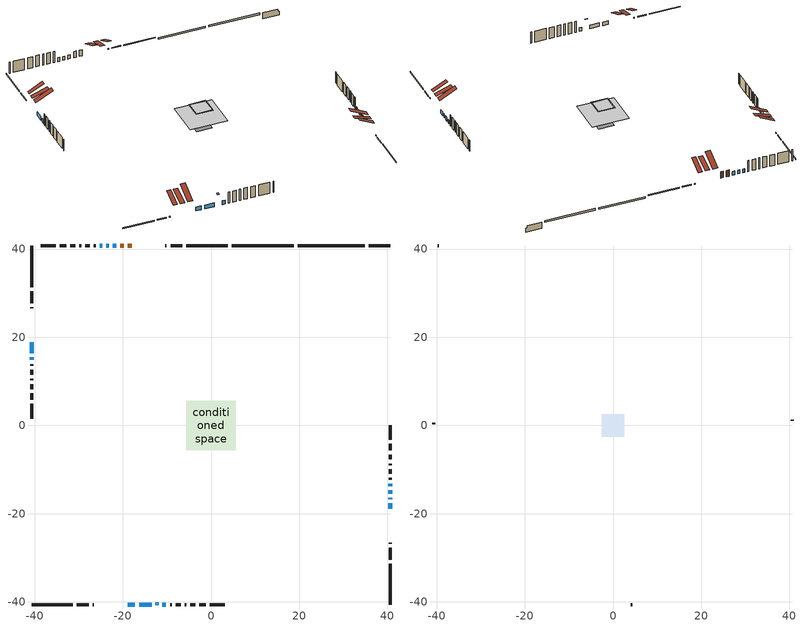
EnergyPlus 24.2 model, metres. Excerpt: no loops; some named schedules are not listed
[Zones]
conditioned space
 floor adiabatic (Floor3 construction): -3.57,-3.57 -3.57,3.57 3.57,3.57 3.57,-3.57 z0.61
 floor adiabatic (AdiabaticFloorConstruction): -5.56,-5.56 -5.56,5.56 5.56,5.56 5.56,-5.56 z1.83
 floor foundation (Slab1 construction): -2.32,-2.32 -2.32,2.32 2.32,2.32 2.32,-2.32 z-1.68
 floor foundation (Slab2 construction): -2.57,-2.57 -2.57,2.57 2.57,2.57 2.57,-2.57 z0
 floor foundation (Slab2 construction 1): -2.47,-2.47 -2.47,2.47 2.47,2.47 2.47,-2.47 z0
 wall outside (RimJoist1 construction): 3.77,40.69 -5.61,40.69 / -40.69,-40.69 -31.32,-40.69 / -40.69,40.69 -40.69,31.32 / 40.69,-40.69 40.69,-31.32 z0.61:0.91
 wall outside (RimJoist3 construction): -6.53,40.69 -9.16,40.69 / -30.39,-40.69 -27.76,-40.69 / -40.69,30.39 -40.69,27.76 / 40.69,-30.39 40.69,-27.76 z0.61:0.91
 wall outside (RimJoist4 construction): -10.09,40.69 -10.32,40.69 / -26.83,-40.69 -26.6,-40.69 / -40.69,26.83 -40.69,26.6 / 40.69,-26.83 40.69,-26.6 z0.61:0.91
 wall outside (AdiabaticWallConstruction 1): -18.02,40.69 -18.83,40.69 / -19.76,40.69 -20.57,40.69 z0.61:2.64
 wall outside (AdiabaticWallConstruction): 40.69,-18.91 40.69,-17.63 / -18.91,-40.69 -17.23,-40.69 / -16.31,-40.69 -13.45,-40.69 / 40.69,-16.71 40.69,-16.43 / -21.49,40.69 -22.31,40.69 / -11.03,-40.69 -10.22,-40.69 / 40.69,-15.5 40.69,-14.74 / 40.69,-13.81 40.69,-13.25 / -40.69,18.91 -40.69,16.41 / -40.69,15.48 -40.69,14.86 / -23.24,40.69 -23.74,40.69 / -24.66,40.69 -25.21,40.69 z0.61:1.83
 wall outside (Wall1 construction): -26.14,40.69 -26.56,40.69 / -9.29,-40.69 -8.86,-40.69 / -40.69,13.94 -40.69,13.51 / 40.69,-12.32 40.69,-11.89 z0.61:4.27
 wall outside (Wall2 construction): -27.49,40.69 -28.52,40.69 / -7.94,-40.69 -6.9,-40.69 / -40.69,12.58 -40.69,11.55 / 40.69,-10.97 40.69,-9.93 z0.61:4.27
 wall outside (Wall3 construction): -29.45,40.69 -29.82,40.69 / -5.97,-40.69 -5.6,-40.69 / -40.69,10.62 -40.69,10.25 / 40.69,-9 40.69,-8.63 z0.61:4.27
 wall outside (Wall4 construction): -30.75,40.69 -31.86,40.69 / -4.67,-40.69 -3.56,-40.69 / -40.69,9.32 -40.69,8.21 / 40.69,-7.7 40.69,-6.59 z0.61:4.27
 wall outside (Wall5 construction): -32.79,40.69 -34.27,40.69 / -2.63,-40.69 -1.16,-40.69 / -40.69,7.28 -40.69,5.81 / 40.69,-5.66 40.69,-4.19 z0.61:4.27
 wall outside (Wall6 construction): -35.2,40.69 -38.56,40.69 / -0.23,-40.69 3.14,-40.69 / -40.69,4.88 -40.69,1.51 / 40.69,-3.26 40.69,0.11 z0.61:4.27
 wall foundation (FoundationWall1 construction): 35.82,40.69,-1.68 35.82,40.69,0.3 40.21,40.69,0.3 40.21,40.69,-0.4 40.69,40.69,-0.4 40.69,40.69,-1.68
 wall foundation (FoundationWall2 construction): 34.89,40.69 19.65,40.69 z0:0.61
 wall foundation (FoundationWall3 construction): 18.72,40.69 4.7,40.69 z0:0.46
 window (WindowConstruction): 40.69,-18.91 40.69,-17.64 z0.61:1.83
 window (WindowConstruction 9): -18.91,-40.69 -17.23,-40.69 z0.61:1.83
 window (WindowConstruction 10): -16.31,-40.69 -13.45,-40.69 z0.61:1.83
 window (WindowConstruction 11): 40.69,-16.71 40.69,-16.43 z0.61:1.83
 window (WindowConstruction 1): -21.5,40.69 -22.31,40.69 z0.61:1.83
 window (WindowConstruction 2): -11.03,-40.69 -10.22,-40.69 z0.61:1.83
 window (WindowConstruction 3): 40.69,-15.5 40.69,-14.74 z0.61:1.83
 window (WindowConstruction 4): 40.69,-13.81 40.69,-13.25 z0.61:1.83
 window (WindowConstruction 5): -40.69,18.91 -40.69,16.41 z0.61:1.83
 window (WindowConstruction 6): -40.69,15.48 -40.69,14.86 z0.61:1.83
 window (WindowConstruction 7): -23.24,40.69 -23.74,40.69 z0.61:1.83
 window (WindowConstruction 8): -24.66,40.69 -25.21,40.69 z0.61:1.83
 door (Door): -18.02,40.69 -18.83,40.69 z0.61:2.64
 door (Door 1): -19.76,40.69 -20.57,40.69 z0.61:2.64
 ceiling adiabatic (AdiabaticFloorConstruction): 5.56,-5.56 5.56,5.56 -5.56,5.56 -5.56,-5.56 z1.83
 roof outside (Roof3 construction): -17.09,40.69,4.27 -17.09,35.49,6.87 -15.63,35.49,6.87 -15.63,40.69,4.27; -19.84,-40.69,4.27 -19.84,-35.49,6.87 -21.29,-35.49,6.87 -21.29,-40.69,4.27; -40.69,19.84,4.27 -35.49,19.84,6.87 -35.49,21.29,6.87 -40.69,21.29,4.27; 40.69,-19.84,4.27 35.49,-19.84,6.87 35.49,-21.29,6.87 40.69,-21.29,4.27
 roof outside (AdiabaticRoofConstruction): -11.96,-40.7,4.27 -11.96,-40.19,4.52 -12.52,-40.19,4.52 -12.52,-40.7,4.27
 skylight (SkylightConstruction): -11.96,-40.69,4.27 -11.96,-40.19,4.52 -12.52,-40.19,4.52 -12.52,-40.69,4.27
attic - vented
 floor to conditioned space (Floor1 construction Reversed): -2.32,-2.32 -2.32,2.32 2.32,2.32 2.32,-2.32 z4.27
 floor to conditioned space (Floor2 construction Reversed): -2.54,-2.54 -2.54,2.54 2.54,2.54 2.54,-2.54 z4.27
 wall outside (Wall7 construction): -39.49,40.69 -39.76,40.69 / 4.07,-40.69 4.34,-40.69 / -40.69,0.58 -40.69,0.31 / 40.69,1.04 40.69,1.31 z0.61:4.27
 roof outside (Roof1 construction): -12.47,40.69,4.27 -12.47,36.31,6.46 -11.25,36.31,6.46 -11.25,40.69,4.27; -24.45,-40.69,4.27 -24.45,-36.31,6.46 -25.68,-36.31,6.46 -25.68,-40.69,4.27; -40.69,24.45,4.27 -36.31,24.45,6.46 -36.31,25.68,6.46 -40.69,25.68,4.27; 40.69,-24.45,4.27 36.31,-24.45,6.46 36.31,-25.68,6.46 40.69,-25.68,4.27
 roof outside (Roof2 construction): -14.71,40.69,4.27 -14.71,35.75,5.91 -13.4,35.75,5.91 -13.4,40.69,4.27; -22.22,-40.69,4.27 -22.22,-35.75,5.91 -23.52,-35.75,5.91 -23.52,-40.69,4.27; -40.69,22.22,4.27 -35.75,22.22,5.91 -35.75,23.52,5.91 -40.69,23.52,4.27; 40.69,-22.22,4.27 35.75,-22.22,5.91 35.75,-23.52,5.91 40.69,-23.52,4.27
[Building]
Building 1: Terrain=Suburbs
[Site:Location]
Swift Current_SK: Latitude {deg}=50.29; Longitude {deg}=-107.69; Time Zone {hr}=-6; Elevation {m}=817; Keep Site Location Information=Yes
[Site:GroundTemperature:Shallow]
0.0715302, -2.00391, -2.17012, -1.18522, 2.76862, 6.70403, 10.1158, 12.2771, 12.4607, 10.7029, 7.37809, 3.5634
[Site:WaterMainsTemperature]
Calculation Method=Schedule; Temperature Schedule=mains temperature schedule
[Material] Roughness=Rough; Thermal Absorptance=0.9
Name | Thickness {m} | Conductivity {W/m-K} | Density {kg/m3} | Specific Heat {J/kg-K} | Solar Absorptance | Visible Absorptance
asphalt or fiberglass shingles | 0.00635 | 0.162714 | 1121.4 | 1465.45 | 0.84 | 0.84
asphalt or fiberglass shingles 1 | 0.00635 | 0.162714 | 1121.4 | 1465.45 | 0.7 | 0.7
ceiling loosefill ins | 0.169333 | 0.0480833 | 16.02 | 1046.75 | 0.7 | 0.7
ceiling stud and cavity | 0.1397 | 0.158042 | 65.682 | 1177.47 | 0.7 | 0.7
ceiling stud and cavity 1 | 0.1397 | 0.161582 | 65.682 | 1177.47 | 0.7 | 0.7
concrete 4.0 in. | 0.1016 | 1.803125 | 2242.8 | 837.4 | 0.7 | 0.7
concrete 8.0 in. | 0.2032 | 1.803125 | 2242.8 | 837.4 | 0.7 | 0.7
door material | 0.04445 | 0.20624 | 512.64 | 1214.23 | 0.7 | 0.7
door material 1 | 0.04445 | 0.0451087 | 512.64 | 1214.23 | 0.7 | 0.7
exterior vertical ins | 0.00131534 | 0.029427 | 32.04 | 1214.23 | 0.7 | 0.7
exterior vertical ins 1 | 0.00108814 | 0.029427 | 32.04 | 1214.23 | 0.7 | 0.7
exterior vertical ins 2 | 0.0846675 | 0.029427 | 32.04 | 1214.23 | 0.7 | 0.7
floor covering | 0.0127 | 9.015625 | 54.468 | 1339.84 | 0.6 | 0.6
floor covering 1 | 0.0127 | 0.0433444 | 54.468 | 1339.84 | 0.6 | 0.6
floor rigid ins; roof rigid ins; wall rigid ins 1 | 0.512978 | 0.029427 | 32.04 | 1214.23 | 0.7 | 0.7
floor stud and cavity | 0.0889 | 0.220277 | 50.32683 | 1063.81 | 0.7 | 0.7
floor stud and cavity 1 | 0.1397 | 1.75129 | 37.0049 | 1207.88 | 0.7 | 0.7
furniture material conditioned space 1 | 0.1524 | 0.115458 | 640.8 | 1214.23 | 0.6 | 0.6
gypsum board | 0.0127 | 0.160291 | 801 | 837.4 | 0.6 | 0.6
gypsum board 1 | 0.0127 | 0.160291 | 801 | 837.4 | 0.7 | 0.7
osb sheathing 0.5 in. | 0.0127 | 0.115458 | 512.64 | 1214.23 | 0.7 | 0.7
osb sheathing 0.75 in. | 0.01905 | 0.115458 | 512.64 | 1214.23 | 0.7 | 0.7
osb sheathing 2.0 in. | 0.0508 | 0.115458 | 512.64 | 1214.23 | 0.7 | 0.7
rim joist rigid ins; wall rigid ins | 0.051816 | 0.029427 | 32.04 | 1214.23 | 0.7 | 0.7
rim joist stud and cavity | 0.0508 | 0.271007 | 50.32683 | 1063.81 | 0.6 | 0.6
rim joist stud and cavity 1 | 0.0508 | 0.0443451 | 125.044 | 1163.47 | 0.6 | 0.6
rim joist stud and cavity 2 | 0.0508 | 0.0501234 | 125.044 | 1163.47 | 0.6 | 0.6
roof stud and cavity | 0.2032 | 0.152621 | 78.34581 | 1123.46 | 0.7 | 0.7
roof stud and cavity 1 | 0.18415 | 1.78687 | 37.0049 | 1207.88 | 0.6 | 0.6
wall stud and cavity | 0.1397 | 1.13356 | 139.0536 | 1170.24 | 0.7 | 0.7
wall stud and cavity 1 | 0.1397 | 0.115318 | 139.0536 | 1170.24 | 0.7 | 0.7
wall stud and cavity 2 | 0.1397 | 1.11759 | 139.0536 | 1170.24 | 0.7 | 0.7
wall stud and cavity 3 | 0.1397 | 0.117365 | 139.0536 | 1170.24 | 0.7 | 0.7
wall stud and cavity 4 | 0.1397 | 0.139928 | 139.0536 | 1170.24 | 0.7 | 0.7
wall stud and cavity 5 | 0.1397 | 0.390845 | 139.0536 | 1170.24 | 0.7 | 0.7
wall stud and cavity 6 | 0.0889 | 6.1454 | 50.32683 | 1063.81 | 0.6 | 0.6
wall stud and cavity 7 | 0.0889 | 0.380278 | 52.3479 | 1209.89 | 0.7 | 0.7
wall stud and cavity 8 | 0.0889 | 0.391764 | 83.0341 | 1211.67 | 0.7 | 0.7
wood siding | 0.0254 | 0.102417 | 544.68 | 1172.36 | 0 | 0
wood siding 1 | 0.00254 | 0.102417 | 544.68 | 1172.36 | 0 | 0
wood siding 2; wood siding 3; wood siding 4 | 0.0254 | 0.102417 | 544.68 | 1172.36 | 0.7 | 0.7
[WindowMaterial:SimpleGlazingSystem]
Name | U-Factor {W/m2-K} | Solar Heat Gain Coefficient
SkylightMaterial | 2.28428 | 0.5621
WindowMaterial | 2.78052 | 0.67
WindowMaterial 1 | 2.94461 | 0.64
WindowMaterial 10 | 2.941204 | 0.65
WindowMaterial 11 | 5.15733 | 0.65
WindowMaterial 2 | 2.77257 | 0.64
WindowMaterial 3 | 2.77541 | 0.52
WindowMaterial 4 | 2.76746 | 0.49
WindowMaterial 5 | 2.89067 | 0.69
WindowMaterial 6 | 2.77143 | 0.5
WindowMaterial 7 | 2.76632 | 0.47
WindowMaterial 8 | 2.96448 | 0.62
WindowMaterial 9 | 2.91338 | 0.67
[Construction]
AdiabaticFloorConstruction: floor stud and cavity 1, floor rigid ins, osb sheathing 0.75 in., floor covering 1
AdiabaticRoofConstruction: asphalt or fiberglass shingles 1, roof rigid ins, osb sheathing 0.75 in., roof stud and cavity 1
AdiabaticWallConstruction: wood siding 3, wall rigid ins 1, wall stud and cavity 7, gypsum board
AdiabaticWallConstruction 1: wood siding 4, wall rigid ins 1, wall stud and cavity 7, gypsum board
Door: door material
Door 1: door material 1
Floor1 construction Reversed: gypsum board, ceiling stud and cavity, ceiling loosefill ins
Floor2 construction Reversed: gypsum board, ceiling stud and cavity 1, ceiling loosefill ins
Floor3 construction: floor stud and cavity, floor covering
FoundationWall1 construction; FoundationWall2 construction: concrete 8.0 in.
FoundationWall3 construction: concrete 8.0 in., gypsum board 1
furniture construction conditioned space 1: furniture material conditioned space 1
PartitionWallConstruction: gypsum board, wall stud and cavity 8, gypsum board
RimJoist1 construction: wood siding 2, rim joist stud and cavity
RimJoist3 construction: wood siding 2, rim joist rigid ins, osb sheathing 2.0 in., rim joist stud and cavity 1
RimJoist4 construction: wood siding 2, rim joist rigid ins, osb sheathing 2.0 in., rim joist stud and cavity 2
Roof1 construction; Roof2 construction: asphalt or fiberglass shingles
Roof3 construction: asphalt or fiberglass shingles, osb sheathing 0.75 in., roof stud and cavity, gypsum board
SkylightConstruction: SkylightMaterial
Slab1 construction; Slab2 construction; Slab2 construction 1: concrete 4.0 in.
Wall1 construction: wood siding, osb sheathing 0.5 in., wall stud and cavity, gypsum board
Wall2 construction: wood siding, osb sheathing 0.5 in., wall stud and cavity 1, gypsum board
Wall3 construction: wood siding, osb sheathing 0.5 in., wall stud and cavity 2, gypsum board
Wall4 construction: wood siding, osb sheathing 0.5 in., wall stud and cavity 3, gypsum board
Wall5 construction: wood siding, osb sheathing 0.5 in., wall stud and cavity 4, gypsum board
Wall6 construction: wood siding, wall rigid ins, osb sheathing 0.5 in., wall stud and cavity 5, gypsum board
Wall7 construction: wood siding 1, wall stud and cavity 6
WindowConstruction: WindowMaterial
WindowConstruction 1: WindowMaterial 1
WindowConstruction 10: WindowMaterial 10
WindowConstruction 11: WindowMaterial 11
WindowConstruction 2: WindowMaterial 2
WindowConstruction 3: WindowMaterial 3
WindowConstruction 4: WindowMaterial 4
WindowConstruction 5: WindowMaterial 5
WindowConstruction 6: WindowMaterial 6
WindowConstruction 7: WindowMaterial 7
WindowConstruction 8: WindowMaterial 8
WindowConstruction 9: WindowMaterial 9
[Zone] Multiplier=1; Part of Total Floor Area=Yes
Name | Volume {m3}
attic - vented | 20.7802
conditioned space | 380.6
[Space]
Name | Zone | Volume {m3}
attic - vented 1 | attic - vented | 20.7802
conditioned space 1 | conditioned space | 380.6
[ZoneInfiltration:EffectiveLeakageArea]
infil attic - vented 1: Zone or Space=attic - vented 1; Schedule=Always On Discrete; Effective Air Leakage Area {cm2}=1470.86; Stack Coefficient=0.000406671; Wind Coefficient=1.36252e-05
[ZoneMixing]
whole house fan mix: Zone or Space=attic - vented; Schedule=Always On Continuous; Design Flow Rate Calculation Method=Flow/Zone; Design Flow Rate {m3/s}=0; Source Zone or Space=conditioned space
[SurfaceProperty:ExposedFoundationPerimeter] Exposed Perimeter Calculation Method=TotalExposedPerimeter
Name | Total Exposed Perimeter {m}
Slab1 | 4.87701
Slab2 | 15.24
Slab2 1 | 14.021
[InternalMass] Zone or ZoneList=conditioned space; Space or SpaceList=conditioned space 1
Name | Construction | Surface Area {m2}
furniture mass conditioned space 1 | furniture construction conditioned space 1 | 98.8079
partition wall mass | PartitionWallConstruction | 196.1
[Lights]
interior lighting: Zone or ZoneList or Space or SpaceList=conditioned space 1; Schedule=interior lighting schedule; Design Level Calculation Method=LightingLevel; Lighting Level {W}=343.2; Return Air Fraction=0; Fraction Radiant=0.6; Fraction Visible=0.2; Fraction Replaceable=1
[People]
occupants: Zone or ZoneList or Space or SpaceList=conditioned space 1; Number of People Schedule=occupants schedule; Number of People Calculation Method=People; Number of People=3; Fraction Radiant=0.314171; Sensible Heat Fraction=0.56303; Activity Level Schedule=occupants activity schedule; Carbon Dioxide Generation Rate {m3/s-W}=0; Enable ASHRAE 55 Comfort Warnings=No; Mean Radiant Temperature Calculation Type=EnclosureAveraged
[ElectricEquipment] Zone or ZoneList or Space or SpaceList=conditioned space 1; Design Level Calculation Method=EquipmentLevel
Name | Schedule | Design Level {W} | Fraction Latent | Fraction Radiant | Fraction Lost
clothes dryer | clothes dryer schedule | 140.772 | 0.015 | 0.081 | 0.85
clothes washer | clothes washer schedule | 32.1985 | 0.03 | 0.162 | 0.7
cooking range | cooking range schedule | 215.147 | 0.08 | 0.432 | 0.2
dishwasher | dishwasher schedule | 66.8632 | 0.3 | 0.18 | 0.4
fridge | fridge schedule | 72.9452 | 0 | 0.6 | 0
mech vent house fan | mech vent house fan schedule | 0 | 0 | 0 | 1
mech vent house fan cfis | mech vent house fan cfis schedule | 0 | 0 | 0 | 0
misc plug loads | misc plug loads schedule | 494.7 | 0.045 | 0.513 | 0.1
whole house fan | Always On Discrete | 0 | 0 | 0 | 1
[OtherEquipment] Zone or ZoneList or Space or SpaceList=conditioned space 1; Design Level Calculation Method=EquipmentLevel
Name | Fuel Type | Schedule | Design Level {W} | Fraction Latent | Fraction Radiant | Fraction Lost
clothes dryer 1 | Electricity | clothes dryer schedule | 0 | 0.015 | 0.081 | 0.85
cooking range 1 | Electricity | cooking range schedule | 0 | 0.08 | 0.432 | 0.2
general water use latent | None | general water use schedule | 62.594 | 1 | 0 | 0
general water use sensible | None | general water use schedule | -61.6891 | 0 | 0.6 | 0
mech vent house fan latent load | None | Always On Discrete | 0 | 1 | 0 | 0
mech vent house fan sensible load | None | Always On Discrete | 0 | 0 | 0 | 0
water heater energy adjustment1 | NaturalGas | Always On Discrete | 0.01 | 0 | 0 | 1
[ZoneInfiltration:DesignFlowRate] Zone or ZoneList or Space or SpaceList=conditioned space 1; Schedule=Always On Discrete; Design Flow Rate Calculation Method=Flow/Zone; Design Flow Rate {m3/s}=0
infil flow; natural vent flow; whole house fan flow
[Foundation:Kiva] Initial Indoor Air Temperature {C}=21; Wall Depth Below Slab {m}=0.2032; Custom Block Z Position 1 {m}=0
Name | Wall Height Above Grade {m} | Custom Block Material Name 1 | Custom Block Depth 1 {m} | Custom Block X Position 1 {m}
Foundation Kiva 1 | 0.300015 | exterior vertical ins | 1.98001 | 0.2032
Foundation Kiva 2 | 0.609996 | exterior vertical ins 1 | 0.609996 | 0.2032
Foundation Kiva 3 | 0.460004 | exterior vertical ins 2 | 0.460004 | 0.2159
[Foundation:Kiva:Settings]
Soil Conductivity {W/m-K}=0.849921; Soil Density {kg/m3}=1842.3; Soil Specific Heat {J/kg-K}=418.7; Ground Solar Absorptivity=0.9; Ground Thermal Absorptivity=0.9; Ground Surface Roughness {m}=0.03; Far-Field Width {m}=40; Deep-Ground Boundary Condition=ZeroFlux; Deep-Ground Depth {m}=40; Minimum Cell Dimension {m}=0.2; Maximum Cell Growth Coefficient=3; Simulation Timestep=Timestep
[Exterior:Lights]
exterior lighting: Schedule=exterior lighting schedule; Design Level {W}=75.6
[Schedule:Constant]
Name | Hourly Value
Always On Continuous; mech vent house fan schedule; mech vent house fan cfis schedule; Always On Discrete | 1
occupants activity schedule | 117.228
fridge schedule | 0
[Schedule:Week:Daily]
interior lighting schedule Week Rule - Jan1-Jan27: interior lighting schedule day, interior lighting schedule day, interior lighting schedule day, interior lighting schedule day, interior lighting schedule day, interior lighting schedule day, interior lighting schedule day, interior lighting schedule default day, interior lighting schedule default day, interior lighting schedule default day, interior lighting schedule default day, interior lighting schedule default day
interior lighting schedule Week Rule - Jan28-Feb3: interior lighting schedule day, interior lighting schedule day, interior lighting schedule day, interior lighting schedule day, interior lighting schedule day 1, interior lighting schedule day 1, interior lighting schedule day 1, interior lighting schedule default day, interior lighting schedule default day, interior lighting schedule default day, interior lighting schedule default day, interior lighting schedule default day
interior lighting schedule Week Rule - Feb4-Feb24: interior lighting schedule day 1, interior lighting schedule day 1, interior lighting schedule day 1, interior lighting schedule day 1, interior lighting schedule day 1, interior lighting schedule day 1, interior lighting schedule day 1, interior lighting schedule default day, interior lighting schedule default day, interior lighting schedule default day, interior lighting schedule default day, interior lighting schedule default day
interior lighting schedule Week Rule - Feb25-Mar3: interior lighting schedule day 1, interior lighting schedule day 1, interior lighting schedule day 1, interior lighting schedule day 1, interior lighting schedule day 2, interior lighting schedule day 2, interior lighting schedule day 2, interior lighting schedule default day, interior lighting schedule default day, interior lighting schedule default day, interior lighting schedule default day, interior lighting schedule default day
interior lighting schedule Week Rule - Mar4-Mar31: interior lighting schedule day 2, interior lighting schedule day 2, interior lighting schedule day 2, interior lighting schedule day 2, interior lighting schedule day 2, interior lighting schedule day 2, interior lighting schedule day 2, interior lighting schedule default day, interior lighting schedule default day, interior lighting schedule default day, interior lighting schedule default day, interior lighting schedule default day
interior lighting schedule Week Rule - Apr1-Apr28: interior lighting schedule day 3, interior lighting schedule day 3, interior lighting schedule day 3, interior lighting schedule day 3, interior lighting schedule day 3, interior lighting schedule day 3, interior lighting schedule day 3, interior lighting schedule default day, interior lighting schedule default day, interior lighting schedule default day, interior lighting schedule default day, interior lighting schedule default day
interior lighting schedule Week Rule - Apr29-May5: interior lighting schedule day 3, interior lighting schedule day 3, interior lighting schedule day 4, interior lighting schedule day 4, interior lighting schedule day 4, interior lighting schedule day 4, interior lighting schedule day 4, interior lighting schedule default day, interior lighting schedule default day, interior lighting schedule default day, interior lighting schedule default day, interior lighting schedule default day
interior lighting schedule Week Rule - May6-May26: interior lighting schedule day 4, interior lighting schedule day 4, interior lighting schedule day 4, interior lighting schedule day 4, interior lighting schedule day 4, interior lighting schedule day 4, interior lighting schedule day 4, interior lighting schedule default day, interior lighting schedule default day, interior lighting schedule default day, interior lighting schedule default day, interior lighting schedule default day
interior lighting schedule Week Rule - May27-Jun2: interior lighting schedule day 4, interior lighting schedule day 4, interior lighting schedule day 4, interior lighting schedule day 4, interior lighting schedule day 4, interior lighting schedule day 5, interior lighting schedule day 5, interior lighting schedule default day, interior lighting schedule default day, interior lighting schedule default day, interior lighting schedule default day, interior lighting schedule default day
interior lighting schedule Week Rule - Jun3-Jun30: interior lighting schedule day 5, interior lighting schedule day 5, interior lighting schedule day 5, interior lighting schedule day 5, interior lighting schedule day 5, interior lighting schedule day 5, interior lighting schedule day 5, interior lighting schedule default day, interior lighting schedule default day, interior lighting schedule default day, interior lighting schedule default day, interior lighting schedule default day
interior lighting schedule Week Rule - Jul1-Jul28: interior lighting schedule day 6, interior lighting schedule day 6, interior lighting schedule day 6, interior lighting schedule day 6, interior lighting schedule day 6, interior lighting schedule day 6, interior lighting schedule day 6, interior lighting schedule default day, interior lighting schedule default day, interior lighting schedule default day, interior lighting schedule default day, interior lighting schedule default day
interior lighting schedule Week Rule - Jul29-Aug4: interior lighting schedule day 6, interior lighting schedule day 6, interior lighting schedule day 6, interior lighting schedule day 7, interior lighting schedule day 7, interior lighting schedule day 7, interior lighting schedule day 7, interior lighting schedule default day, interior lighting schedule default day, interior lighting schedule default day, interior lighting schedule default day, interior lighting schedule default day
interior lighting schedule Week Rule - Aug5-Aug25: interior lighting schedule day 7, interior lighting schedule day 7, interior lighting schedule day 7, interior lighting schedule day 7, interior lighting schedule day 7, interior lighting schedule day 7, interior lighting schedule day 7, interior lighting schedule default day, interior lighting schedule default day, interior lighting schedule default day, interior lighting schedule default day, interior lighting schedule default day
interior lighting schedule Week Rule - Aug26-Sep1: interior lighting schedule day 7, interior lighting schedule day 7, interior lighting schedule day 7, interior lighting schedule day 7, interior lighting schedule day 7, interior lighting schedule day 7, interior lighting schedule day 8, interior lighting schedule default day, interior lighting schedule default day, interior lighting schedule default day, interior lighting schedule default day, interior lighting schedule default day
interior lighting schedule Week Rule - Sep2-Sep29: interior lighting schedule day 8, interior lighting schedule day 8, interior lighting schedule day 8, interior lighting schedule day 8, interior lighting schedule day 8, interior lighting schedule day 8, interior lighting schedule day 8, interior lighting schedule default day, interior lighting schedule default day, interior lighting schedule default day, interior lighting schedule default day, interior lighting schedule default day
interior lighting schedule Week Rule - Sep30-Oct6: interior lighting schedule day 8, interior lighting schedule day 9, interior lighting schedule day 9, interior lighting schedule day 9, interior lighting schedule day 9, interior lighting schedule day 9, interior lighting schedule day 9, interior lighting schedule default day, interior lighting schedule default day, interior lighting schedule default day, interior lighting schedule default day, interior lighting schedule default day
interior lighting schedule Week Rule - Oct7-Oct27: interior lighting schedule day 9, interior lighting schedule day 9, interior lighting schedule day 9, interior lighting schedule day 9, interior lighting schedule day 9, interior lighting schedule day 9, interior lighting schedule day 9, interior lighting schedule default day, interior lighting schedule default day, interior lighting schedule default day, interior lighting schedule default day, interior lighting schedule default day
interior lighting schedule Week Rule - Oct28-Nov3: interior lighting schedule day 9, interior lighting schedule day 9, interior lighting schedule day 9, interior lighting schedule day 9, interior lighting schedule day 10, interior lighting schedule day 10, interior lighting schedule day 10, interior lighting schedule default day, interior lighting schedule default day, interior lighting schedule default day, interior lighting schedule default day, interior lighting schedule default day
interior lighting schedule Week Rule - Nov4-Nov24: interior lighting schedule day 10, interior lighting schedule day 10, interior lighting schedule day 10, interior lighting schedule day 10, interior lighting schedule day 10, interior lighting schedule day 10, interior lighting schedule day 10, interior lighting schedule default day, interior lighting schedule default day, interior lighting schedule default day, interior lighting schedule default day, interior lighting schedule default day
interior lighting schedule Week Rule - Nov25-Dec1: interior lighting schedule day 10, interior lighting schedule day 10, interior lighting schedule day 10, interior lighting schedule day 10, interior lighting schedule day 10, interior lighting schedule day 10, interior lighting schedule day 11, interior lighting schedule default day, interior lighting schedule default day, interior lighting schedule default day, interior lighting schedule default day, interior lighting schedule default day
interior lighting schedule Week Rule - Dec2-Dec31: interior lighting schedule day 11, interior lighting schedule day 11, interior lighting schedule day 11, interior lighting schedule day 11, interior lighting schedule day 11, interior lighting schedule day 11, interior lighting schedule day 11, interior lighting schedule default day, interior lighting schedule default day, interior lighting schedule default day, interior lighting schedule default day, interior lighting schedule default day
occupants schedule Week Rule - Jan1-Dec31: occupants schedule day, occupants schedule day, occupants schedule day, occupants schedule day, occupants schedule day, occupants schedule day, occupants schedule day, occupants schedule default day, occupants schedule default day, occupants schedule default day, occupants schedule default day, occupants schedule default day
clothes dryer schedule Week Rule - Jan1-Dec31: clothes dryer schedule day, clothes dryer schedule day, clothes dryer schedule day, clothes dryer schedule day, clothes dryer schedule day, clothes dryer schedule day, clothes dryer schedule day, clothes dryer schedule default day, clothes dryer schedule default day, clothes dryer schedule default day, clothes dryer schedule default day, clothes dryer schedule default day
clothes washer schedule Week Rule - Jan1-Dec31: clothes washer schedule day, clothes washer schedule day, clothes washer schedule day, clothes washer schedule day, clothes washer schedule day, clothes washer schedule day, clothes washer schedule day, clothes washer schedule default day, clothes washer schedule default day, clothes washer schedule default day, clothes washer schedule default day, clothes washer schedule default day
cooking range schedule Week Rule - Jan1-Dec31: cooking range schedule day, cooking range schedule day, cooking range schedule day, cooking range schedule day, cooking range schedule day, cooking range schedule day, cooking range schedule day, cooking range schedule default day, cooking range schedule default day, cooking range schedule default day, cooking range schedule default day, cooking range schedule default day
dishwasher schedule Week Rule - Jan1-Dec31: dishwasher schedule day, dishwasher schedule day, dishwasher schedule day, dishwasher schedule day, dishwasher schedule day, dishwasher schedule day, dishwasher schedule day, dishwasher schedule default day, dishwasher schedule default day, dishwasher schedule default day, dishwasher schedule default day, dishwasher schedule default day
misc plug loads schedule Week Rule - Jan1-Dec31: misc plug loads schedule day, misc plug loads schedule day, misc plug loads schedule day, misc plug loads schedule day, misc plug loads schedule day, misc plug loads schedule day, misc plug loads schedule day, misc plug loads schedule default day, misc plug loads schedule default day, misc plug loads schedule default day, misc plug loads schedule default day, misc plug loads schedule default day
general water use schedule Week Rule - Jan1-Dec31: general water use schedule day, general water use schedule day, general water use schedule day, general water use schedule day, general water use schedule day, general water use schedule day, general water use schedule day, general water use schedule default day, general water use schedule default day, general water use schedule default day, general water use schedule default day, general water use schedule default day
exterior lighting schedule Week Rule - Jan1-Jan27: exterior lighting schedule day, exterior lighting schedule day, exterior lighting schedule day, exterior lighting schedule day, exterior lighting schedule day, exterior lighting schedule day, exterior lighting schedule day, exterior lighting schedule default day, exterior lighting schedule default day, exterior lighting schedule default day, exterior lighting schedule default day, exterior lighting schedule default day
exterior lighting schedule Week Rule - Jan28-Feb3: exterior lighting schedule day, exterior lighting schedule day, exterior lighting schedule day, exterior lighting schedule day, exterior lighting schedule day 1, exterior lighting schedule day 1, exterior lighting schedule day 1, exterior lighting schedule default day, exterior lighting schedule default day, exterior lighting schedule default day, exterior lighting schedule default day, exterior lighting schedule default day
exterior lighting schedule Week Rule - Feb4-Feb24: exterior lighting schedule day 1, exterior lighting schedule day 1, exterior lighting schedule day 1, exterior lighting schedule day 1, exterior lighting schedule day 1, exterior lighting schedule day 1, exterior lighting schedule day 1, exterior lighting schedule default day, exterior lighting schedule default day, exterior lighting schedule default day, exterior lighting schedule default day, exterior lighting schedule default day
exterior lighting schedule Week Rule - Feb25-Mar3: exterior lighting schedule day 1, exterior lighting schedule day 1, exterior lighting schedule day 1, exterior lighting schedule day 1, exterior lighting schedule day 2, exterior lighting schedule day 2, exterior lighting schedule day 2, exterior lighting schedule default day, exterior lighting schedule default day, exterior lighting schedule default day, exterior lighting schedule default day, exterior lighting schedule default day
exterior lighting schedule Week Rule - Mar4-Mar31: exterior lighting schedule day 2, exterior lighting schedule day 2, exterior lighting schedule day 2, exterior lighting schedule day 2, exterior lighting schedule day 2, exterior lighting schedule day 2, exterior lighting schedule day 2, exterior lighting schedule default day, exterior lighting schedule default day, exterior lighting schedule default day, exterior lighting schedule default day, exterior lighting schedule default day
exterior lighting schedule Week Rule - Apr1-Apr28: exterior lighting schedule day 3, exterior lighting schedule day 3, exterior lighting schedule day 3, exterior lighting schedule day 3, exterior lighting schedule day 3, exterior lighting schedule day 3, exterior lighting schedule day 3, exterior lighting schedule default day, exterior lighting schedule default day, exterior lighting schedule default day, exterior lighting schedule default day, exterior lighting schedule default day
exterior lighting schedule Week Rule - Apr29-May5: exterior lighting schedule day 3, exterior lighting schedule day 3, exterior lighting schedule day 4, exterior lighting schedule day 4, exterior lighting schedule day 4, exterior lighting schedule day 4, exterior lighting schedule day 4, exterior lighting schedule default day, exterior lighting schedule default day, exterior lighting schedule default day, exterior lighting schedule default day, exterior lighting schedule default day
[Schedule:Year]
interior lighting schedule: interior lighting schedule Week Rule - Jan1-Jan27, 1, 1, 1, 27, interior lighting schedule Week Rule - Jan28-Feb3, 1, 28, 2, 3, interior lighting schedule Week Rule - Feb4-Feb24, 2, 4, 2, 24, interior lighting schedule Week Rule - Feb25-Mar3, 2, 25, 3, 3, interior lighting schedule Week Rule - Mar4-Mar31, 3, 4, 3, 31, interior lighting schedule Week Rule - Apr1-Apr28, 4, 1, 4, 28, interior lighting schedule Week Rule - Apr29-May5, 4, 29, 5, 5, interior lighting schedule Week Rule - May6-May26, 5, 6, 5, 26, interior lighting schedule Week Rule - May27-Jun2, 5, 27, 6, 2, interior lighting schedule Week Rule - Jun3-Jun30, 6, 3, 6, 30, interior lighting schedule Week Rule - Jul1-Jul28, 7, 1, 7, 28, interior lighting schedule Week Rule - Jul29-Aug4, 7, 29, 8, 4, interior lighting schedule Week Rule - Aug5-Aug25, 8, 5, 8, 25, interior lighting schedule Week Rule - Aug26-Sep1, 8, 26, 9, 1, interior lighting schedule Week Rule - Sep2-Sep29, 9, 2, 9, 29, interior lighting schedule Week Rule - Sep30-Oct6, 9, 30, 10, 6, interior lighting schedule Week Rule - Oct7-Oct27, 10, 7, 10, 27, interior lighting schedule Week Rule - Oct28-Nov3, 10, 28, 11, 3, interior lighting schedule Week Rule - Nov4-Nov24, 11, 4, 11, 24, interior lighting schedule Week Rule - Nov25-Dec1, 11, 25, 12, 1, interior lighting schedule Week Rule - Dec2-Dec31, 12, 2, 12, 31
occupants schedule: occupants schedule Week Rule - Jan1-Dec31, 1, 1, 12, 31
clothes dryer schedule: clothes dryer schedule Week Rule - Jan1-Dec31, 1, 1, 12, 31
clothes washer schedule: clothes washer schedule Week Rule - Jan1-Dec31, 1, 1, 12, 31
cooking range schedule: cooking range schedule Week Rule - Jan1-Dec31, 1, 1, 12, 31
dishwasher schedule: dishwasher schedule Week Rule - Jan1-Dec31, 1, 1, 12, 31
misc plug loads schedule: misc plug loads schedule Week Rule - Jan1-Dec31, 1, 1, 12, 31
general water use schedule: general water use schedule Week Rule - Jan1-Dec31, 1, 1, 12, 31
exterior lighting schedule: exterior lighting schedule Week Rule - Jan1-Jan27, 1, 1, 1, 27, exterior lighting schedule Week Rule - Jan28-Feb3, 1, 28, 2, 3, exterior lighting schedule Week Rule - Feb4-Feb24, 2, 4, 2, 24, exterior lighting schedule Week Rule - Feb25-Mar3, 2, 25, 3, 3, exterior lighting schedule Week Rule - Mar4-Mar31, 3, 4, 3, 31, exterior lighting schedule Week Rule - Apr1-Apr28, 4, 1, 4, 28, exterior lighting schedule Week Rule - Apr29-May5, 4, 29, 5, 5, exterior lighting schedule Week Rule - May6-May26, 5, 6, 5, 26, exterior lighting schedule Week Rule - May27-Jun2, 5, 27, 6, 2, exterior lighting schedule Week Rule - Jun3-Jun30, 6, 3, 6, 30, exterior lighting schedule Week Rule - Jul1-Jul28, 7, 1, 7, 28, exterior lighting schedule Week Rule - Jul29-Aug4, 7, 29, 8, 4, exterior lighting schedule Week Rule - Aug5-Aug25, 8, 5, 8, 25, exterior lighting schedule Week Rule - Aug26-Sep1, 8, 26, 9, 1, exterior lighting schedule Week Rule - Sep2-Sep29, 9, 2, 9, 29, exterior lighting schedule Week Rule - Sep30-Oct6, 9, 30, 10, 6, exterior lighting schedule Week Rule - Oct7-Oct27, 10, 7, 10, 27, exterior lighting schedule Week Rule - Oct28-Nov3, 10, 28, 11, 3, exterior lighting schedule Week Rule - Nov4-Nov24, 11, 4, 11, 24, exterior lighting schedule Week Rule - Nov25-Dec1, 11, 25, 12, 1, exterior lighting schedule Week Rule - Dec2-Dec31, 12, 2, 12, 31
[Schedule:Compact]
mains temperature schedule: Through: 01/01, For: AllDays, Until: 24:00, 5.17944, Through: 01/02, For: AllDays, Until: 24:00, 5.11222, Through: 01/03, For: AllDays, Until: 24:00, 5.04667, Through: 01/04, For: AllDays, Until: 24:00, 4.98167, Through: 01/05, For: AllDays, Until: 24:00, 4.91778, Through: 01/06, For: AllDays, Until: 24:00, 4.85444, Through: 01/07, For: AllDays, Until: 24:00, 4.79278, Through: 01/08, For: AllDays, Until: 24:00, 4.73167, Through: 01/09, For: AllDays, Until: 24:00, 4.67167, Through: 01/10, For: AllDays, Until: 24:00, 4.61278, Through: 01/11, For: AllDays, Until: 24:00, 4.55556, Through: 01/12, For: AllDays, Until: 24:00, 4.49889, Through: 01/13, For: AllDays, Until: 24:00, 4.44333, Through: 01/14, For: AllDays, Until: 24:00, 4.38889, Through: 01/15, For: AllDays, Until: 24:00, 4.33611, Through: 01/16, For: AllDays, Until: 24:00, 4.28389, Through: 01/17, For: AllDays, Until: 24:00, 4.23333, Through: 01/18, For: AllDays, Until: 24:00, 4.18389, Through: 01/19, For: AllDays, Until: 24:00, 4.13556, Through: 01/20, For: AllDays, Until: 24:00, 4.08833, Through: 01/21, For: AllDays, Until: 24:00, 4.04222, Through: 01/22, For: AllDays, Until: 24:00, 3.99778, Through: 01/23, For: AllDays, Until: 24:00, 3.95444, Through: 01/24, For: AllDays, Until: 24:00, 3.91278, Through: 01/25, For: AllDays, Until: 24:00, 3.87167, Through: 01/26, For: AllDays, Until: 24:00, 3.83222, Through: 01/27, For: AllDays, Until: 24:00, 3.79444, Through: 01/28, For: AllDays, Until: 24:00, 3.75778, Through: 01/29, For: AllDays, Until: 24:00, 3.72222, Through: 01/30, For: AllDays, Until: 24:00, 3.68833, Through: 01/31, For: AllDays, Until: 24:00, 3.65556, Through: 02/01, For: AllDays, Until: 24:00, 3.62444, Through: 02/02, For: AllDays, Until: 24:00, 3.59444, Through: 02/03, For: AllDays, Until: 24:00, 3.56611, Through: 02/04, For: AllDays, Until: 24:00, 3.53889, Through: 02/05, For: AllDays, Until: 24:00, 3.51333, Through: 02/06, For: AllDays, Until: 24:00, 3.48889, Through: 02/07, For: AllDays, Until: 24:00, 3.46611, Through: 02/08, For: AllDays, Until: 24:00, 3.445, Through: 02/09, For: AllDays, Until: 24:00, 3.425, Through: 02/10, For: AllDays, Until: 24:00, 3.40667, Through: 02/11, For: AllDays, Until: 24:00, 3.38944, Through: 02/12, For: AllDays, Until: 24:00, 3.37389, Through: 02/13, For: AllDays, Until: 24:00, 3.36, Through: 02/14, For: AllDays, Until: 24:00, 3.34722, Through: 02/15, For: AllDays, Until: 24:00, 3.33611, Through: 02/16, For: AllDays, Until: 24:00, 3.32667, Through: 02/17, For: AllDays, Until: 24:00, 3.31833, Through: 02/18, For: AllDays, Until: 24:00, 3.31167, Through: 02/19, For: AllDays, Until: 24:00, 3.30611, Through: 02/20, For: AllDays, Until: 24:00, 3.30222, Through: 02/21, For: AllDays, Until: 24:00, 3.3, Through: 02/22, For: AllDays, Until: 24:00, 3.29944, Through: 02/23, For: AllDays, Until: 24:00, 3.3, Through: 02/24, For: AllDays, Until: 24:00, 3.30222, Through: 02/25, For: AllDays, Until: 24:00, 3.30611, Through: 02/26, For: AllDays, Until: 24:00, 3.31111, Through: 02/27, For: AllDays, Until: 24:00, 3.31778, Through: 02/28, For: AllDays, Until: 24:00, 3.32611, Through: 03/01, For: AllDays, Until: 24:00, 3.33556, Through: 03/02, For: AllDays, Until: 24:00, 3.34667, Through: 03/03, For: AllDays, Until: 24:00, 3.35889, Through: 03/04, For: AllDays, Until: 24:00, 3.37278, Through: 03/05, For: AllDays, Until: 24:00, 3.38833, Through: 03/06, For: AllDays, Until: 24:00, 3.40556, Through: 03/07, For: AllDays, Until: 24:00, 3.42389, Through: 03/08, For: AllDays, Until: 24:00, 3.44389, Through: 03/09, For: AllDays, Until: 24:00, 3.465, Through: 03/10, For: AllDays, Until: 24:00, 3.48778, Through: 03/11, For: AllDays, Until: 24:00, 3.51167, Through: 03/12, For: AllDays, Until: 24:00, 3.53722, Through: 03/13, For: AllDays, Until: 24:00, 3.56444, Through: 03/14, For: AllDays, Until: 24:00, 3.59278, Through: 03/15, For: AllDays, Until: 24:00, 3.62222, Through: 03/16, For: AllDays, Until: 24:00, 3.65333, Through: 03/17, For: AllDays, Until: 24:00, 3.68611, Through: 03/18, For: AllDays, Until: 24:00, 3.72, Through: 03/19, For: AllDays, Until: 24:00, 3.75556, Through: 03/20, For: AllDays, Until: 24:00, 3.79167, Through: 03/21, For: AllDays, Until: 24:00, 3.83, Through: 03/22, For: AllDays, Until: 24:00, 3.86944, Through: 03/23, For: AllDays, Until: 24:00, 3.91, Through: 03/24, For: AllDays, Until: 24:00, 3.95167, Through: 03/25, For: AllDays, Until: 24:00, 3.995, Through: 03/26, For: AllDays, Until: 24:00, 4.03944, Through: 03/27, For: AllDays, Until: 24:00, 4.085, Through: 03/28, For: AllDays, Until: 24:00, 4.13222, Through: 03/29, For: AllDays, Until: 24:00, 4.18056, Through: 03/30, For: AllDays, Until: 24:00, 4.23, Through: 03/31, For: AllDays, Until: 24:00, 4.28056, Through: 04/01, For: AllDays, Until: 24:00, 4.33222, Through: 04/02, For: AllDays, Until: 24:00, 4.38556, Through: 04/03, For: AllDays, Until: 24:00, 4.44, Through: 04/04, For: AllDays, Until: 24:00, 4.495, Through: 04/05, For: AllDays, Until: 24:00, 4.55167, Through: 04/06, For: AllDays, Until: 24:00, 4.60944, Through: 04/07, For: AllDays, Until: 24:00, 4.66778, Through: 04/08, For: AllDays, Until: 24:00, 4.72778, Through: 04/09, For: AllDays, Until: 24:00, 4.78833, Through: 04/10, For: AllDays, Until: 24:00, 4.85056, Through: 04/11, For: AllDays, Until: 24:00, 4.91333, Through: 04/12, For: AllDays, Until: 24:00, 4.97722, Through: 04/13, For: AllDays, Until: 24:00, 5.04222, Through: 04/14, For: AllDays, Until: 24:00, 5.10833, Through: 04/15, For: AllDays, Until: 24:00, 5.175, Through: 04/16, For: AllDays, Until: 24:00, 5.24278, Through: 04/17, For: AllDays, Until: 24:00, 5.31167, Through: 04/18, For: AllDays, Until: 24:00, 5.38111, Through: 04/19, For: AllDays, Until: 24:00, 5.45167, Through: 04/20, For: AllDays, Until: 24:00, 5.52278, Through: 04/21, For: AllDays, Until: 24:00, 5.595, Through: 04/22, For: AllDays, Until: 24:00, 5.66778, Through: 04/23, For: AllDays, Until: 24:00, 5.74167, Through: 04/24, For: AllDays, Until: 24:00, 5.81611, Through: 04/25, For: AllDays, Until: 24:00, 5.89111, Through: 04/26, For: AllDays, Until: 24:00, 5.96722, Through: 04/27, For: AllDays, Until: 24:00, 6.04389, Through: 04/28, For: AllDays, Until: 24:00, 6.12111, Through: 04/29, For: AllDays, Until: 24:00, 6.19889, Through: 04/30, For: AllDays, Until: 24:00, 6.27722, Through: 05/01, For: AllDays, Until: 24:00, 6.35667, Through: 05/02, For: AllDays, Until: 24:00, 6.43611, Through: 05/03, For: AllDays, Until: 24:00, 6.51667, Through: 05/04, For: AllDays, Until: 24:00, 6.59778, Through: 05/05, For: AllDays, Until: 24:00, 6.67889, Through: 05/06, For: AllDays, Until: 24:00, 6.76056, Through: 05/07, For: AllDays, Until: 24:00, 6.84278, Through: 05/08, For: AllDays, Until: 24:00, 6.92556, Through: 05/09, For: AllDays, Until: 24:00, 7.00889, Through: 05/10, For: AllDays, Until: 24:00, 7.09222, Through: 05/11, For: AllDays, Until: 24:00, 7.17611, Through: 05/12, For: AllDays, Until: 24:00, 7.26056, Through: 05/13, For: AllDays, Until: 24:00, 7.345, Through: 05/14, For: AllDays, Until: 24:00, 7.43, Through: 05/15, For: AllDays, Until: 24:00, 7.515, Through: 05/16, For: AllDays, Until: 24:00, 7.60056, Through: 05/17, For: AllDays, Until: 24:00, 7.68556, Through: 05/18, For: AllDays, Until: 24:00, 7.77167, Through: 05/19, For: AllDays, Until: 24:00, 7.85722, Through: 05/20, For: AllDays, Until: 24:00, 7.94333, Through: 05/21, For: AllDays, Until: 24:00, 8.02944, Through: 05/22, For: AllDays, Until: 24:00, 8.11556, Through: 05/23, For: AllDays, Until: 24:00, 8.20222, Through: 05/24, For: AllDays, Until: 24:00, 8.28833, Through: 05/25, For: AllDays, Until: 24:00, 8.37444, Through: 05/26, For: AllDays, Until: 24:00, 8.46111, Through: 05/27, For: AllDays, Until: 24:00, 8.54722, Through: 05/28, For: AllDays, Until: 24:00, 8.63333, Through: 05/29, For: AllDays, Until: 24:00, 8.71944, Through: 05/30, For: AllDays, Until: 24:00, 8.80556, Through: 05/31, For: AllDays, Until: 24:00, 8.89111, Through: 06/01, For: AllDays, Until: 24:00, 8.97722, Through: 06/02, For: AllDays, Until: 24:00, 9.06222, Through: 06/03, For: AllDays, Until: 24:00, 9.14778, Through: 06/04, For: AllDays, Until: 24:00, 9.23278, Through: 06/05, For: AllDays, Until: 24:00, 9.31722, Through: 06/06, For: AllDays, Until: 24:00, 9.40167, Through: 06/07, For: AllDays, Until: 24:00, 9.48611, Through: 06/08, For: AllDays, Until: 24:00, 9.56944, Through: 06/09, For: AllDays, Until: 24:00, 9.65278, Through: 06/10, For: AllDays, Until: 24:00, 9.73611, Through: 06/11, For: AllDays, Until: 24:00, 9.81833, Through: 06/12, For: AllDays, Until: 24:00, 9.90056, Through: 06/13, For: AllDays, Until: 24:00, 9.98222, Through: 06/14, For: AllDays, Until: 24:00, 10.0633, Through: 06/15, For: AllDays, Until: 24:00, 10.1439, Through: 06/16, For: AllDays, Until: 24:00, 10.2244, Through: 06/17, For: AllDays, Until: 24:00, 10.3039, Through: 06/18, For: AllDays, Until: 24:00, 10.3828, Through: 06/19, For: AllDays, Until: 24:00, 10.4611, Through: 06/20, For: AllDays, Until: 24:00, 10.5389, Through: 06/21, For: AllDays, Until: 24:00, 10.6156, Through: 06/22, For: AllDays, Until: 24:00, 10.6922, Through: 06/23, For: AllDays, Until: 24:00, 10.7678, Through: 06/24, For: AllDays, Until: 24:00, 10.8428, Through: 06/25, For: AllDays, Until: 24:00, 10.9167, Through: 06/26, For: AllDays, Until: 24:00, 10.9906, Through: 06/27, For: AllDays, Until: 24:00, 11.0628, Through: 06/28, For: AllDays, Until: 24:00, 11.1344, Through: 06/29, For: AllDays, Until: 24:00, 11.2056, Through: 06/30, For: AllDays, Until: 24:00, 11.2756, Through: 07/01, For: AllDays, Until: 24:00, 11.345, Through: 07/02, For: AllDays, Until: 24:00, 11.4133, Through: 07/03, For: AllDays, Until: 24:00, 11.4806, Through: 07/04, For: AllDays, Until: 24:00, 11.5472, Through: 07/05, For: AllDays, Until: 24:00, 11.6128, Through: 07/06, For: AllDays, Until: 24:00, 11.6772, Through: 07/07, For: AllDays, Until: 24:00, 11.7411, Through: 07/08, For: AllDays, Until: 24:00, 11.8033, Through: 07/09, For: AllDays, Until: 24:00, 11.865, Through: 07/10, For: AllDays, Until: 24:00, 11.9256, Through: 07/11, For: AllDays, Until: 24:00, 11.985, Through: 07/12, For: AllDays, Until: 24:00, 12.0433, Through: 07/13, For: AllDays, Until: 24:00, 12.1, Through: 07/14, For: AllDays, Until: 24:00, 12.1561, Through: 07/15, For: AllDays, Until: 24:00, 12.2111, Through: 07/16, For: AllDays, Until: 24:00, 12.265, Through: 07/17, For: AllDays, Until: 24:00, 12.3178, Through: 07/18, For: AllDays, Until: 24:00, 12.3689, Through: 07/19, For: AllDays, Until: 24:00, 12.4194, Through: 07/20, For: AllDays, Until: 24:00, 12.4683, Through: 07/21, For: AllDays, Until: 24:00, 12.5161, Through: 07/22, For: AllDays, Until: 24:00, 12.5628, Through: 07/23, For: AllDays, Until: 24:00, 12.6078, Through: 07/24, For: AllDays, Until: 24:00, 12.6517, Through: 07/25, For: AllDays, Until: 24:00, 12.6944, Through: 07/26, For: AllDays, Until: 24:00, 12.7361, Through: 07/27, For: AllDays, Until: 24:00, 12.7761, Through: 07/28, For: AllDays, Until: 24:00, 12.815, Through: 07/29, For: AllDays, Until: 24:00, 12.8522, Through: 07/30, For: AllDays, Until: 24:00, 12.8883, Through: 07/31, For: AllDays, Until: 24:00, 12.9233, Through: 08/01, For: AllDays, Until: 24:00, 12.9567, Through: 08/02, For: AllDays, Until: 24:00, 12.9889, Through: 08/03, For: AllDays, Until: 24:00, 13.0194, Through: 08/04, For: AllDays, Until: 24:00, 13.0489, Through: 08/05, For: AllDays, Until: 24:00, 13.0767, Through: 08/06, For: AllDays, Until: 24:00, 13.1028, Through: 08/07, For: AllDays, Until: 24:00, 13.1278, Through: 08/08, For: AllDays, Until: 24:00, 13.1517, Through: 08/09, For: AllDays, Until: 24:00, 13.1739, Through: 08/10, For: AllDays, Until: 24:00, 13.1944, Through: 08/11, For: AllDays, Until: 24:00, 13.2139, Through: 08/12, For: AllDays, Until: 24:00, 13.2317, Through: 08/13, For: AllDays, Until: 24:00, 13.2478, Through: 08/14, For: AllDays, Until: 24:00, 13.2628, Through: 08/15, For: AllDays, Until: 24:00, 13.2761, Through: 08/16, For: AllDays, Until: 24:00, 13.2883, Through: 08/17, For: AllDays, Until: 24:00, 13.2989, Through: 08/18, For: AllDays, Until: 24:00, 13.3078, Through: 08/19, For: AllDays, Until: 24:00, 13.3156, Through: 08/20, For: AllDays, Until: 24:00, 13.3211, Through: 08/21, For: AllDays, Until: 24:00, 13.3261, Through: 08/22, For: AllDays, Until: 24:00, 13.3289, Through: 08/23, For: AllDays, Until: 24:00, 13.3306, Through: 08/24, For: AllDays, Until: 24:00, 13.3306, Through: 08/25, For: AllDays, Until: 24:00, 13.3294, Through: 08/26, For: AllDays, Until: 24:00, 13.3267, Through: 08/27, For: AllDays, Until: 24:00, 13.3222, Through: 08/28, For: AllDays, Until: 24:00, 13.3167, Through: 08/29, For: AllDays, Until: 24:00, 13.3094, Through: 08/30, For: AllDays, Until: 24:00, 13.3006, Through: 08/31, For: AllDays, Until: 24:00, 13.29, Through: 09/01, For: AllDays, Until: 24:00, 13.2783, Through: 09/02, For: AllDays, Until: 24:00, 13.2656, Through: 09/03, For: AllDays, Until: 24:00, 13.2506, Through: 09/04, For: AllDays, Until: 24:00, 13.2344, Through: 09/05, For: AllDays, Until: 24:00, 13.2172, Through: 09/06, For: AllDays, Until: 24:00, 13.1978, Through: 09/07, For: AllDays, Until: 24:00, 13.1772, Through: 09/08, For: AllDays, Until: 24:00, 13.1556, Through: 09/09, For: AllDays, Until: 24:00, 13.1322, Through: 09/10, For: AllDays, Until: 24:00, 13.1072, Through: 09/11, For: AllDays, Until: 24:00, 13.0811, Through: 09/12, For: AllDays, Until: 24:00, 13.0539, Through: 09/13, For: AllDays, Until: 24:00, 13.0244, Through: 09/14, For: AllDays, Until: 24:00, 12.9944, Through: 09/15, For: AllDays, Until: 24:00, 12.9622, Through: 09/16, For: AllDays, Until: 24:00, 12.9294, Through: 09/17, For: AllDays, Until: 24:00, 12.895, Through: 09/18, For: AllDays, Until: 24:00, 12.8589, Through: 09/19, For: AllDays, Until: 24:00, 12.8217, Through: 09/20, For: AllDays, Until: 24:00, 12.7833, Through: 09/21, For: AllDays, Until: 24:00, 12.7433, Through: 09/22, For: AllDays, Until: 24:00, 12.7022, Through: 09/23, For: AllDays, Until: 24:00, 12.6594, Through: 09/24, For: AllDays, Until: 24:00, 12.6156, Through: 09/25, For: AllDays, Until: 24:00, 12.5706, Through: 09/26, For: AllDays, Until: 24:00, 12.5244, Through: 09/27, For: AllDays, Until: 24:00, 12.4767, Through: 09/28, For: AllDays, Until: 24:00, 12.4283, Through: 09/29, For: AllDays, Until: 24:00, 12.3778, Through: 09/30, For: AllDays, Until: 24:00, 12.3267, Through: 10/01, For: AllDays, Until: 24:00, 12.2744, Through: 10/02, For: AllDays, Until: 24:00, 12.2211, Through: 10/03, For: AllDays, Until: 24:00, 12.1661, Through: 10/04, For: AllDays, Until: 24:00, 12.11, Through: 10/05, For: AllDays, Until: 24:00, 12.0533, Through: 10/06, For: AllDays, Until: 24:00, 11.995, Through: 10/07, For: AllDays, Until: 24:00, 11.9361, Through: 10/08, For: AllDays, Until: 24:00, 11.8756, Through: 10/09, For: AllDays, Until: 24:00, 11.8144, Through: 10/10, For: AllDays, Until: 24:00, 11.7522, Through: 10/11, For: AllDays, Until: 24:00, 11.6889, Through: 10/12, For: AllDays, Until: 24:00, 11.6244, Through: 10/13, For: AllDays, Until: 24:00, 11.5589, Through: 10/14, For: AllDays, Until: 24:00, 11.4928, Through: 10/15, For: AllDays, Until: 24:00, 11.4256, Through: 10/16, For: AllDays, Until: 24:00, 11.3572, Through: 10/17, For: AllDays, Until: 24:00, 11.2883, Through: 10/18, For: AllDays, Until: 24:00, 11.2183, Through: 10/19, For: AllDays, Until: 24:00, 11.1472, Through: 10/20, For: AllDays, Until: 24:00, 11.0756, Through: 10/21, For: AllDays, Until: 24:00, 11.0033, Through: 10/22, For: AllDays, Until: 24:00, 10.93, Through: 10/23, For: AllDays, Until: 24:00, 10.8561, Through: 10/24, For: AllDays, Until: 24:00, 10.7811, Through: 10/25, For: AllDays, Until: 24:00, 10.7056, Through: 10/26, For: AllDays, Until: 24:00, 10.6294, Through: 10/27, For: AllDays, Until: 24:00, 10.5522, Through: 10/28, For: AllDays, Until: 24:00, 10.475, Through: 10/29, For: AllDays, Until: 24:00, 10.3967, Through: 10/30, For: AllDays, Until: 24:00, 10.3178, Through: 10/31, For: AllDays, Until: 24:00, 10.2383, Through: 11/01, For: AllDays, Until: 24:00, 10.1583, Through: 11/02, For: AllDays, Until: 24:00, 10.0778, Through: 11/03, For: AllDays, Until: 24:00, 9.99667, Through: 11/04, For: AllDays, Until: 24:00, 9.915, Through: 11/05, For: AllDays, Until: 24:00, 9.83333, Through: 11/06, For: AllDays, Until: 24:00, 9.75056, Through: 11/07, For: AllDays, Until: 24:00, 9.66778, Through: 11/08, For: AllDays, Until: 24:00, 9.58444, Through: 11/09, For: AllDays, Until: 24:00, 9.50056, Through: 11/10, For: AllDays, Until: 24:00, 9.41667, Through: 11/11, For: AllDays, Until: 24:00, 9.33222, Through: 11/12, For: AllDays, Until: 24:00, 9.24778, Through: 11/13, For: AllDays, Until: 24:00, 9.16278, Through: 11/14, For: AllDays, Until: 24:00, 9.07778, Through: 11/15, For: AllDays, Until: 24:00, 8.99222, Through: 11/16, For: AllDays, Until: 24:00, 8.90667, Through: 11/17, For: AllDays, Until: 24:00, 8.82056, Through: 11/18, For: AllDays, Until: 24:00, 8.735, Through: 11/19, For: AllDays, Until: 24:00, 8.64889, Through: 11/20, For: AllDays, Until: 24:00, 8.56222, Through: 11/21, For: AllDays, Until: 24:00, 8.47611, Through: 11/22, For: AllDays, Until: 24:00, 8.39, Through: 11/23, For: AllDays, Until: 24:00, 8.30389, Through: 11/24, For: AllDays, Until: 24:00, 8.21722, Through: 11/25, For: AllDays, Until: 24:00, 8.13111, Through: 11/26, For: AllDays, Until: 24:00, 8.045, Through: 11/27, For: AllDays, Until: 24:00, 7.95889, Through: 11/28, For: AllDays, Until: 24:00, 7.87278, Through: 11/29, For: AllDays, Until: 24:00, 7.78667, Through: 11/30, For: AllDays, Until: 24:00, 7.70111, Through: 12/01, For: AllDays, Until: 24:00, 7.61556, Through: 12/02, For: AllDays, Until: 24:00, 7.53, Through: 12/03, For: AllDays, Until: 24:00, 7.445, Through: 12/04, For: AllDays, Until: 24:00, 7.36, Through: 12/05, For: AllDays, Until: 24:00, 7.27556, Through: 12/06, For: AllDays, Until: 24:00, 7.19111, Through: 12/07, For: AllDays, Until: 24:00, 7.10722, Through: 12/08, For: AllDays, Until: 24:00, 7.02389, Through: 12/09, For: AllDays, Until: 24:00, 6.94056, Through: 12/10, For: AllDays, Until: 24:00, 6.85778, Through: 12/11, For: AllDays, Until: 24:00, 6.775, Through: 12/12, For: AllDays, Until: 24:00, 6.69333, Through: 12/13, For: AllDays, Until: 24:00, 6.61167, Through: 12/14, For: AllDays, Until: 24:00, 6.53111, Through: 12/15, For: AllDays, Until: 24:00, 6.45056, Through: 12/16, For: AllDays, Until: 24:00, 6.37056, Through: 12/17, For: AllDays, Until: 24:00, 6.29167, Through: 12/18, For: AllDays, Until: 24:00, 6.21278, Through: 12/19, For: AllDays, Until: 24:00, 6.13444, Through: 12/20, For: AllDays, Until: 24:00, 6.05722, Through: 12/21, For: AllDays, Until: 24:00, 5.98056, Through: 12/22, For: AllDays, Until: 24:00, 5.90444, Through: 12/23, For: AllDays, Until: 24:00, 5.82944, Through: 12/24, For: AllDays, Until: 24:00, 5.75444, Through: 12/25, For: AllDays, Until: 24:00, 5.68056, Through: 12/26, For: AllDays, Until: 24:00, 5.60778, Through: 12/27, For: AllDays, Until: 24:00, 5.53556, Through: 12/28, For: AllDays, Until: 24:00, 5.46389, Through: 12/29, For: AllDays, Until: 24:00, 5.39333, Through: 12/30, For: AllDays, Until: 24:00, 5.32389, Through: 12/31, For: AllDays, Until: 24:00, 5.255
